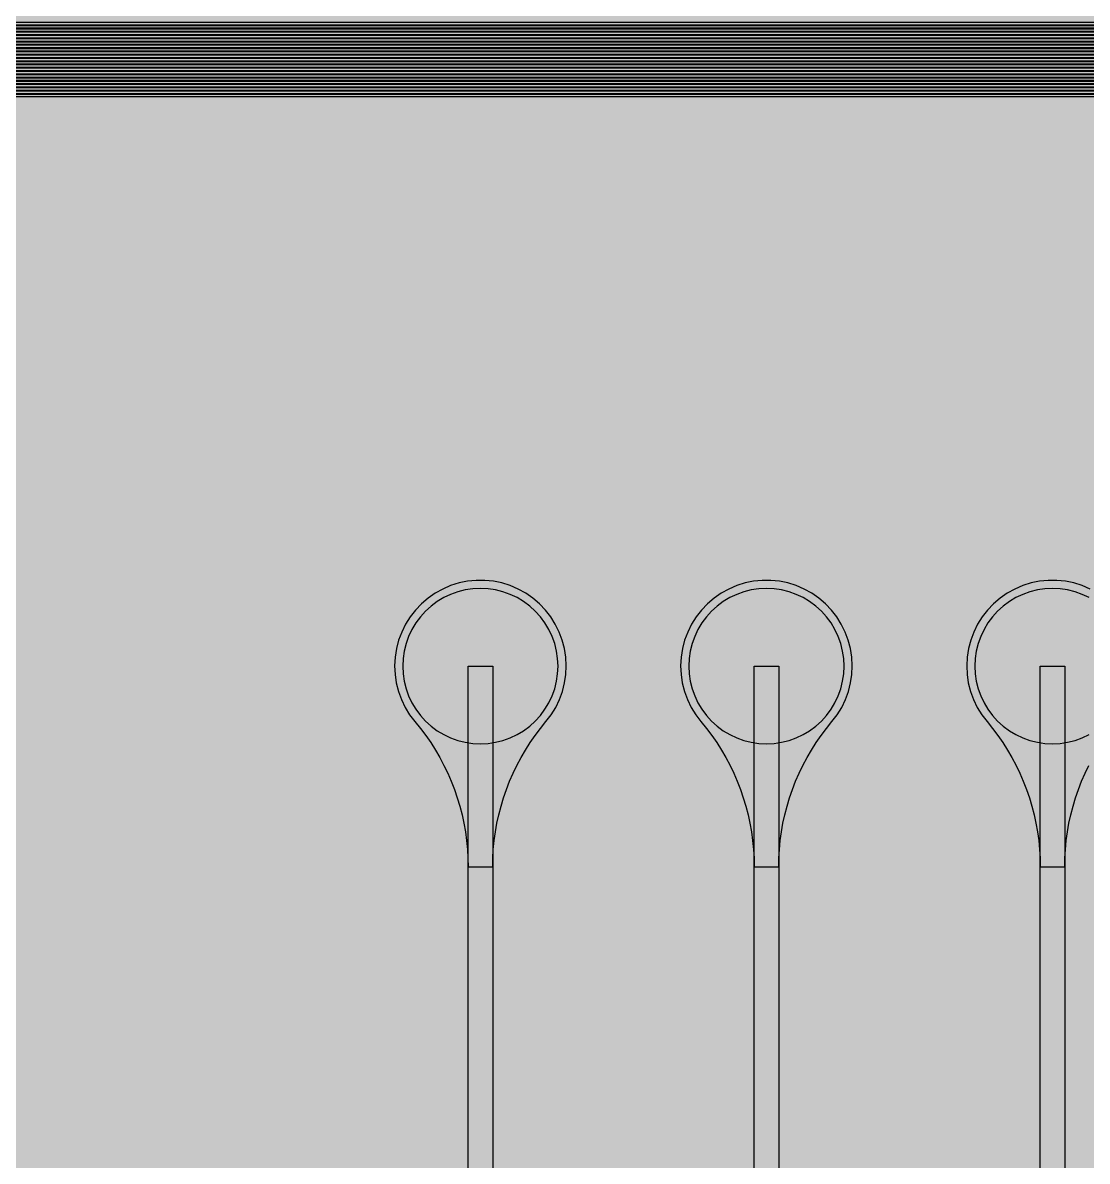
# Model space of a CAD drawing. Header units: metres. Extents: x -7231 to 10969, y -37556 to 1873.
# Drawn here: x 3172 to 4474, y -34537 to -33144 of the extents above; entities that cross this region are included whole.
import ezdxf

# ---------------------------------------------------------------- set-up
doc = ezdxf.new("R2010")
doc.units = ezdxf.units.M
for name, color, linetype in [('Metal1', 4, 'CONTINUOUS'), ('Metal2', 3, 'CONTINUOUS'), ('Polyimide', 7, 'CONTINUOUS'), ('Polyimide_Negative', 5, 'CONTINUOUS')]:
    doc.layers.add(name, color=color, linetype=linetype)

msp = doc.modelspace()

# ---------------------------------------------------------------- hatches: boundary and pattern name
at = {"layer": 'Polyimide'}
msp.add_hatch(color=7, dxfattribs=at).paths.add_polyline_path([(4065.7, -468), (4066.7, -502), (4068.5, -536), (4071.4, -570), (4075.5, -604), (4081, -638), (4088, -672), (4096.5, -706), (4106.6, -740), (4118.3, -774), (4131.6, -808), (4146.5, -842), (4162.9, -876), (4180.7, -910), (4199.8, -944), (4220.2, -978), (4241.7, -1012), (4264.2, -1046), (4287.5, -1080), (4311.5, -1114), (4336, -1148), (4360.9, -1182), (4385.9, -1216), (4410.9, -1250), (4435.7, -1284), (4460.2, -1318), (4484.2, -1352), (4507.5, -1385.9), (4530, -1419.9), (4551.5, -1453.9), (4571.9, -1487.9), (4591.1, -1521.9), (4608.9, -1555.9), (4625.3, -1589.9), (4640.1, -1623.9), (4653.4, -1657.9), (4665.1, -1691.9), (4675.2, -1725.9), (4683.7, -1759.9), (4690.7, -1793.9), (4696.2, -1827.9), (4700.3, -1861.9), (4703.2, -1895.9), (4705.1, -1929.9), (4706.1, -1963.9), (4706.4, -1997.9), (4706.5, -2031.9), (4706.5, -4793), (4710, -4838.4), (4720.2, -4882.7), (4737.1, -4925), (4760.1, -4964.2), (4788.9, -4999.5), (4822.6, -5030), (4860.5, -5055.1), (4901.8, -5074.2), (4901.8, -5074.2), (4970.7, -5105.2), (5034.7, -5145.3), (5092.8, -5193.5), (5143.8, -5249.2), (5186.9, -5311.2), (5221.2, -5378.4), (5246.2, -5449.7), (5261.4, -5523.7), (5266.5, -5599), (5261.4, -5674.3), (5246.2, -5748.3), (5221.2, -5819.6), (5186.9, -5886.8), (5143.8, -5948.8), (5092.8, -6004.5), (5034.7, -6052.7), (4970.7, -6092.8), (4901.8, -6123.8), (4860.5, -6142.9), (4822.6, -6168), (4788.9, -6198.5), (4760.1, -6233.8), (4737.1, -6273), (4720.2, -6315.3), (4710, -6359.6), (4706.5, -6405), (4706.5, -9221.5), (4710, -9266.9), (4720.2, -9311.2), (4737.1, -9353.5), (4760.1, -9392.7), (4788.9, -9428), (4822.6, -9458.5), (4860.5, -9483.6), (4901.8, -9502.7), (4970.7, -9533.7), (5034.7, -9573.8), (5092.8, -9622), (5143.8, -9677.7), (5186.9, -9739.7), (5221.2, -9806.9), (5246.2, -9878.2), (5261.4, -9952.2), (5266.5, -10027.5), (5261.4, -10102.8), (5246.2, -10176.8), (5221.2, -10248.1), (5186.9, -10315.3), (5143.8, -10377.3), (5092.8, -10433), (5034.7, -10481.2), (4970.7, -10521.3), (4901.8, -10552.3), (4860.5, -10571.4), (4822.6, -10596.5), (4788.9, -10627), (4760.1, -10662.3), (4737.1, -10701.5), (4720.2, -10743.8), (4710, -10788.1), (4706.5, -10833.5), (4706.5, -13650), (4710, -13695.4), (4720.2, -13739.7), (4737.1, -13782), (4760.1, -13821.2), (4788.9, -13856.5), (4822.6, -13887), (4860.5, -13912.1), (4901.8, -13931.2), (4970.7, -13962.2), (5034.7, -14002.2), (5092.8, -14050.5), (5143.8, -14106.2), (5186.9, -14168.2), (5221.2, -14235.4), (5246.2, -14306.7), (5261.4, -14380.7), (5266.5, -14456), (5261.4, -14531.3), (5246.2, -14605.3), (5221.2, -14676.5), (5186.9, -14743.8), (5143.8, -14805.8), (5092.8, -14861.5), (5034.7, -14909.7), (4970.7, -14949.8), (4901.8, -14980.8), (4860.5, -14999.9), (4822.6, -15025), (4788.9, -15055.5), (4760.1, -15090.8), (4737.1, -15130), (4720.2, -15172.3), (4710, -15216.6), (4706.5, -15262), (4706.5, -15456), (4720.9, -15750), (4764.1, -16041.3), (4835.7, -16326.8), (4934.9, -16604), (5060.7, -16870.2), (5212.1, -17122.7), (5387.5, -17359.2), (5585.2, -17577.3), (5803.3, -17775), (6039.8, -17950.4), (6292.3, -18101.8), (6558.4, -18227.6), (6835.6, -18326.8), (7121.2, -18398.3), (7412.4, -18441.5), (7706.5, -18456), (9969, -18456), (10047.4, -18459.8), (10125.1, -18471.4), (10201.2, -18490.4), (10275.2, -18516.9), (10346.1, -18550.5), (10413.5, -18590.8), (10476.5, -18637.6), (10534.7, -18690.3), (10587.4, -18748.5), (10634.2, -18811.5), (10674.5, -18878.9), (10708.1, -18949.8), (10734.6, -19023.8), (10753.6, -19099.9), (10765.2, -19177.6), (10769, -19256), (10769, -20895.8), (10730.2, -20951.4), (10694.6, -21009.1), (10662.2, -21068.6), (10633.2, -21129.9), (10607.6, -21192.7), (10585.5, -21256.7), (10566.9, -21322), (10552, -21388.1), (10540.8, -21455), (10533.4, -21522.3), (10529.6, -21590), (10529.6, -21657.8), (10533.4, -21725.5), (10540.8, -21792.9), (10552, -21859.7), (10566.9, -21925.9), (10585.5, -21991.1), (10607.6, -22055.2), (10633.2, -22117.9), (10662.2, -22179.2), (10694.6, -22238.7), (10730.2, -22296.4), (10769, -22352), (10769, -32454.2), (10728.7, -32510.5), (10691.7, -32568.9), (10658, -32629.3), (10627.8, -32691.6), (10601.2, -32755.4), (10578.2, -32820.7), (10558.9, -32887.1), (10543.4, -32954.5), (10531.8, -33022.7), (10524, -33091.4), (10520.1, -33160.5), (10520.1, -33229.7), (10524, -33298.8), (10531.8, -33367.5), (10543.4, -33435.7), (10558.9, -33503.1), (10578.2, -33569.5), (10601.2, -33634.8), (10627.8, -33698.6), (10658, -33760.8), (10691.7, -33821.3), (10728.7, -33879.7), (10769, -33936), (10769, -36556), (10765.2, -36634.4), (10753.6, -36712.1), (10734.6, -36788.2), (10708.1, -36862.1), (10674.5, -36933.1), (10634.2, -37000.5), (10587.4, -37063.5), (10534.7, -37121.7), (10476.5, -37174.4), (10413.5, -37221.2), (10346.1, -37261.5), (10275.2, -37295.1), (10201.2, -37321.6), (10125.1, -37340.6), (10047.4, -37352.1), (9969, -37356), (-6231, -37356), (-6309.4, -37352.1), (-6387.1, -37340.6), (-6463.2, -37321.6), (-6537.2, -37295.1), (-6608.1, -37261.5), (-6675.5, -37221.2), (-6738.5, -37174.4), (-6796.7, -37121.7), (-6849.4, -37063.5), (-6896.2, -37000.5), (-6936.5, -36933.1), (-6970.1, -36862.1), (-6996.6, -36788.2), (-7015.6, -36712.1), (-7027.2, -36634.4), (-7031, -36556), (-7031, -33936), (-6990.7, -33879.8), (-6953.7, -33821.3), (-6920, -33760.9), (-6889.8, -33698.6), (-6863.2, -33634.8), (-6840.2, -33569.5), (-6820.9, -33503.1), (-6805.4, -33435.7), (-6793.7, -33367.5), (-6785.9, -33298.8), (-6782, -33229.7), (-6782, -33160.5), (-6785.9, -33091.4), (-6793.7, -33022.7), (-6805.4, -32954.5), (-6820.9, -32887.1), (-6840.2, -32820.6), (-6863.2, -32755.4), (-6889.8, -32691.5), (-6920, -32629.3), (-6953.7, -32568.9), (-6990.7, -32510.4), (-7031, -32454.2), (-7031, -22364.8), (-6990.7, -22308.6), (-6953.7, -22250.1), (-6920, -22189.7), (-6889.8, -22127.5), (-6863.2, -22063.6), (-6840.2, -21998.4), (-6820.9, -21931.9), (-6805.4, -21864.5), (-6793.7, -21796.3), (-6785.9, -21727.6), (-6782, -21658.5), (-6782, -21589.3), (-6785.9, -21520.3), (-6793.7, -21451.5), (-6805.4, -21383.3), (-6820.9, -21315.9), (-6840.2, -21249.5), (-6863.2, -21184.2), (-6889.8, -21120.4), (-6920, -21058.1), (-6953.7, -20997.7), (-6990.7, -20939.3), (-7031, -20883), (-7031, -19256), (-7027.2, -19177.6), (-7015.6, -19099.9), (-6996.6, -19023.8), (-6970.1, -18949.8), (-6936.5, -18878.9), (-6896.2, -18811.5), (-6849.4, -18748.5), (-6796.7, -18690.3), (-6738.5, -18637.6), (-6675.5, -18590.8), (-6608.1, -18550.5), (-6537.2, -18516.9), (-6463.2, -18490.4), (-6387.1, -18471.4), (-6309.4, -18459.8), (-6231, -18456), (-3968.5, -18456), (-3674.4, -18441.5), (-3383.2, -18398.3), (-3097.6, -18326.8), (-2820.4, -18227.6), (-2554.3, -18101.8), (-2301.8, -17950.4), (-2065.3, -17775), (-1847.2, -17577.3), (-1649.5, -17359.2), (-1474.1, -17122.7), (-1322.7, -16870.2), (-1196.9, -16604), (-1097.7, -16326.8), (-1026.1, -16041.3), (-982.9, -15750), (-968.5, -15456), (-968.5, -15262), (-972, -15216.6), (-982.2, -15172.3), (-999.1, -15130), (-1022.1, -15090.8), (-1050.9, -15055.5), (-1084.6, -15025), (-1122.5, -14999.9), (-1163.8, -14980.8), (-1232.7, -14949.8), (-1296.7, -14909.7), (-1354.8, -14861.5), (-1405.8, -14805.8), (-1448.9, -14743.8), (-1483.2, -14676.5), (-1508.2, -14605.3), (-1523.4, -14531.3), (-1528.5, -14456), (-1523.4, -14380.7), (-1508.2, -14306.7), (-1483.2, -14235.4), (-1448.9, -14168.2), (-1405.8, -14106.2), (-1354.8, -14050.5), (-1296.7, -14002.2), (-1232.7, -13962.2), (-1163.8, -13931.2), (-1122.5, -13912.1), (-1084.6, -13887), (-1050.9, -13856.5), (-1022.1, -13821.2), (-999.1, -13782), (-982.2, -13739.7), (-972, -13695.4), (-968.5, -13650), (-968.5, -12309.6), (-972, -12264.3), (-982.2, -12219.9), (-999.1, -12177.7), (-1022.1, -12138.5), (-1050.9, -12103.2), (-1084.6, -12072.6), (-1122.5, -12047.5), (-1163.8, -12028.5), (-1232.7, -11997.4), (-1296.7, -11957.4), (-1354.8, -11909.1), (-1405.8, -11853.5), (-1448.9, -11791.5), (-1483.2, -11724.2), (-1508.2, -11653), (-1523.4, -11579), (-1528.5, -11503.7), (-1523.4, -11428.3), (-1508.2, -11354.4), (-1483.2, -11283.1), (-1448.9, -11215.9), (-1405.8, -11153.8), (-1354.8, -11098.2), (-1296.7, -11049.9), (-1232.7, -11009.9), (-1163.8, -10978.8), (-1122.5, -10959.8), (-1084.6, -10934.7), (-1050.9, -10904.1), (-1022.1, -10868.9), (-999.1, -10829.6), (-982.2, -10787.4), (-972, -10743), (-968.5, -10697.7), (-968.5, -9357.3), (-972, -9311.9), (-982.2, -9267.6), (-999.1, -9225.4), (-1022.1, -9186.1), (-1050.9, -9150.8), (-1084.6, -9120.3), (-1122.5, -9095.2), (-1163.8, -9076.2), (-1163.8, -9076.2), (-1232.7, -9045.1), (-1296.7, -9005.1), (-1354.8, -8956.8), (-1405.8, -8901.1), (-1448.9, -8839.1), (-1483.2, -8771.9), (-1508.2, -8700.6), (-1523.4, -8626.7), (-1528.5, -8551.3), (-1523.4, -8476), (-1508.2, -8402), (-1483.2, -8330.8), (-1448.9, -8263.5), (-1405.8, -8201.5), (-1354.8, -8145.9), (-1296.7, -8097.6), (-1232.7, -8057.6), (-1163.8, -8026.5), (-1163.8, -8026.5), (-1122.5, -8007.4), (-1084.6, -7982.4), (-1050.9, -7951.8), (-1022.1, -7916.5), (-999.1, -7877.3), (-982.2, -7835), (-972, -7790.7), (-968.5, -7745.4), (-968.5, -6405), (-972, -6359.6), (-982.2, -6315.3), (-999.1, -6273), (-1022.1, -6233.8), (-1050.9, -6198.5), (-1084.6, -6168), (-1122.5, -6142.9), (-1163.8, -6123.8), (-1163.8, -6123.8), (-1232.7, -6092.8), (-1296.7, -6052.7), (-1354.8, -6004.5), (-1405.8, -5948.8), (-1448.9, -5886.8), (-1483.2, -5819.6), (-1508.2, -5748.3), (-1523.4, -5674.3), (-1528.5, -5599), (-1523.4, -5523.7), (-1508.2, -5449.7), (-1483.2, -5378.4), (-1448.9, -5311.2), (-1405.8, -5249.2), (-1354.8, -5193.5), (-1296.7, -5145.3), (-1232.7, -5105.2), (-1163.8, -5074.2), (-1163.8, -5074.2), (-1122.5, -5055.1), (-1084.6, -5030), (-1050.9, -4999.5), (-1022.1, -4964.2), (-999.1, -4925), (-982.2, -4882.7), (-972, -4838.4), (-968.5, -4793), (-968.5, -2031.9), (-968.4, -1997.9), (-968.1, -1963.9), (-967.1, -1929.9), (-965.2, -1895.9), (-962.2, -1861.9), (-958, -1827.9), (-952.4, -1793.9), (-945.3, -1759.9), (-936.6, -1725.9), (-926.4, -1691.9), (-914.4, -1657.9), (-900.9, -1623.9), (-885.7, -1589.9), (-869.1, -1555.9), (-850.9, -1521.9), (-831.4, -1487.9), (-810.6, -1453.9), (-788.7, -1419.9), (-765.8, -1385.9), (-742.1, -1352), (-717.6, -1318), (-692.7, -1284), (-667.4, -1250), (-641.9, -1216), (-616.4, -1182), (-591.1, -1148), (-566.1, -1114), (-541.7, -1080), (-517.9, -1046), (-495, -1012), (-473.1, -978), (-452.4, -944), (-432.8, -910), (-414.7, -876), (-398, -842), (-382.9, -808), (-369.3, -774), (-357.4, -740), (-347.1, -706), (-338.4, -672), (-331.3, -638), (-325.7, -604), (-321.5, -570), (-318.6, -536), (-316.7, -502), (-315.7, -468), (-315.3, -434), (-315.2, -400), (-315.2, 401), (-315.2, 451), (-315.2, 1644), (-270.2, 1644), (-270, 1637.1), (-269.4, 1630.3), (-268.2, 1623.5), (-266.7, 1616.8), (-264.7, 1610.2), (-262.3, 1603.8), (-259.4, 1597.6), (-256.2, 1591.5), (-252.6, 1585.7), (-248.6, 1580.1), (-244.2, 1574.8), (-239.5, 1569.8), (-234.5, 1565.1), (-229.2, 1560.7), (-223.6, 1556.7), (-217.8, 1553.1), (-211.7, 1549.8), (-205.4, 1547), (-199, 1544.6), (-192.4, 1542.6), (-185.7, 1541), (-179, 1539.9), (-172.1, 1539.2), (-165.2, 1539), (-158.4, 1539.2), (-151.5, 1539.9), (-144.8, 1541), (-138.1, 1542.6), (-131.5, 1544.6), (-125.1, 1547), (-118.8, 1549.8), (-112.8, 1553.1), (-106.9, 1556.7), (-101.3, 1560.7), (-96, 1565.1), (-91, 1569.8), (-86.3, 1574.8), (-81.9, 1580.1), (-77.9, 1585.7), (-74.3, 1591.5), (-71.1, 1597.6), (-68.2, 1603.8), (-65.8, 1610.2), (-63.8, 1616.8), (-62.3, 1623.5), (-61.1, 1630.3), (-60.5, 1637.1), (-60.2, 1644), (1853, 1644), (1853, 1573), (3815.2, 1573), (3815.5, 1579.5), (3816.1, 1586.1), (3817.2, 1592.5), (3818.7, 1598.9), (3820.6, 1605.1), (3822.9, 1611.3), (3825.6, 1617.2), (3828.6, 1623), (3832.1, 1628.6), (3835.9, 1633.9), (3840.1, 1638.9), (3844.5, 1643.7), (3849.3, 1648.2), (3854.4, 1652.3), (3859.7, 1656.1), (3865.2, 1659.6), (3871, 1662.7), (3877, 1665.4), (3883.1, 1667.7), (3889.4, 1669.6), (3895.7, 1671.1), (3902.2, 1672.1), (3908.7, 1672.8), (3915.2, 1673), (3921.8, 1672.8), (3928.3, 1672.1), (3934.8, 1671.1), (3941.1, 1669.6), (3947.4, 1667.7), (3953.5, 1665.4), (3959.5, 1662.7), (3965.2, 1659.6), (3970.8, 1656.1), (3976.1, 1652.3), (3981.2, 1648.2), (3986, 1643.7), (3990.4, 1638.9), (3994.6, 1633.9), (3998.4, 1628.6), (4001.9, 1623), (4004.9, 1617.2), (4007.6, 1611.3), (4009.9, 1605.1), (4011.8, 1598.9), (4013.3, 1592.5), (4014.4, 1586.1), (4015, 1579.5), (4015.2, 1573), (4065.2, 1573), (4065.2, 451), (4065.2, 401), (4065.2, -400), (4065.3, -434), (4065.7, -468)])

# ---------------------------------------------------------------- linework, layer by layer
at = {"layer": 'Metal1'}
for points in [[(1976.7, -19211.9), (1976.7, -36098.3), (2005.7, -36127.3), (9346.8, -36127.3), (9375.8, -36098.3), (9375.8, -34935.7), (9346.8, -34906.8), (4460.8, -34906.8), (4426.9, -34876.9), (4416.5, -34720.1), (4416.5, -33931), (4446.5, -33931), (4446.5, -34720.1), (4436.1, -34873.1), (4462.2, -34903.2), (9348.2, -34903.2), (9379.3, -34934.3), (9379.3, -36099.7), (9348.2, -36130.8), (2004.3, -36130.8), (1973.2, -36099.7), (1973.2, -19211.9)], [(1984.7, -19211.9), (1984.7, -36090.3), (2013.7, -36119.2), (9338.8, -36119.2), (9367.8, -36090.3), (9367.8, -34943.7), (9338.8, -34914.8), (4110.8, -34914.8), (4076.9, -34884.9), (4066.5, -34726.5), (4066.5, -33931), (4096.5, -33931), (4096.5, -34726.5), (4086.1, -34881.1), (4112.2, -34911.3), (9340.2, -34911.3), (9371.2, -34942.3), (9371.2, -36091.7), (9340.2, -36122.8), (2012.3, -36122.8), (1981.2, -36091.7), (1981.2, -19211.9)], [(1992.7, -19211.9), (1992.7, -36082.3), (2021.7, -36111.3), (9330.8, -36111.3), (9359.8, -36082.3), (9359.8, -34951.7), (9330.8, -34922.8), (3760.8, -34922.8), (3726.9, -34892.9), (3716.5, -34732.9), (3716.5, -33931), (3746.5, -33931), (3746.5, -34732.9), (3736.1, -34889.1), (3762.2, -34919.2), (9332.2, -34919.2), (9363.3, -34950.3), (9363.3, -36083.7), (9332.2, -36114.8), (2020.3, -36114.8), (1989.2, -36083.7), (1989.2, -19211.9)], [(2128.8, -19211.9), (2128.8, -33202.3), (2157.7, -33231.3), (9450.8, -33231.3), (9479.8, -33202.3), (9479.8, -31831.7), (9450.8, -31802.8), (9010.8, -31802.8), (8976.6, -31773), (8966.5, -31636.9), (8966.5, -30931), (8996.5, -30931), (8996.5, -31636.9), (8986.4, -31769), (9012.2, -31799.2), (9452.2, -31799.2), (9483.2, -31830.3), (9483.2, -33203.7), (9452.2, -33234.8), (2156.3, -33234.8), (2125.2, -33203.7), (2125.2, -19211.9)], [(2136.8, -19211.9), (2136.8, -33194.3), (2165.7, -33223.2), (9442.8, -33223.2), (9471.8, -33194.3), (9471.8, -31839.7), (9442.8, -31810.7), (8660.8, -31810.7), (8626.6, -31781), (8616.5, -31643.3), (8616.5, -30931), (8646.5, -30931), (8646.5, -31643.3), (8636.4, -31777), (8662.2, -31807.2), (9444.2, -31807.2), (9475.3, -31838.3), (9475.3, -33195.7), (9444.2, -33226.8), (2164.3, -33226.8), (2133.2, -33195.7), (2133.2, -19211.9)], [(2144.8, -19211.9), (2144.8, -33186.3), (2173.7, -33215.3), (9434.8, -33215.3), (9463.8, -33186.3), (9463.8, -31847.7), (9434.8, -31818.7), (8310.8, -31818.7), (8276.6, -31789), (8266.5, -31649.7), (8266.5, -30931), (8296.5, -30931), (8296.5, -31649.7), (8286.4, -31785), (8312.2, -31815.2), (9436.2, -31815.2), (9467.2, -31846.3), (9467.2, -33187.7), (9436.2, -33218.8), (2172.3, -33218.8), (2141.2, -33187.7), (2141.2, -19211.9)], [(2152.8, -19211.9), (2152.8, -33178.3), (2181.7, -33207.2), (9426.8, -33207.2), (9455.8, -33178.3), (9455.8, -31855.7), (9426.8, -31826.8), (7960.8, -31826.8), (7926.6, -31797), (7916.5, -31656.1), (7916.5, -30931), (7946.5, -30931), (7946.5, -31656.1), (7936.4, -31793), (7962.2, -31823.2), (9428.2, -31823.2), (9459.3, -31854.3), (9459.3, -33179.7), (9428.2, -33210.8), (2180.3, -33210.8), (2149.2, -33179.7), (2149.2, -19211.9)], [(2160.8, -19211.9), (2160.8, -33170.3), (2189.7, -33199.3), (9418.8, -33199.3), (9447.8, -33170.3), (9447.8, -31863.7), (9418.8, -31834.8), (7610.8, -31834.8), (7576.7, -31805), (7566.5, -31662.5), (7566.5, -30931), (7596.5, -30931), (7596.5, -31662.5), (7586.3, -31801), (7612.2, -31831.2), (9420.2, -31831.2), (9451.2, -31862.3), (9451.2, -33171.7), (9420.2, -33202.8), (2188.3, -33202.8), (2157.2, -33171.7), (2157.2, -19211.9)], [(2168.8, -19211.9), (2168.8, -33162.3), (2197.7, -33191.3), (9410.8, -33191.3), (9439.8, -33162.3), (9439.8, -31871.7), (9410.8, -31842.7), (7260.8, -31842.7), (7226.7, -31813), (7216.5, -31668.9), (7216.5, -30931), (7246.5, -30931), (7246.5, -31668.9), (7236.3, -31809), (7262.2, -31839.2), (9412.2, -31839.2), (9443.3, -31870.3), (9443.3, -33163.7), (9412.2, -33194.8), (2196.3, -33194.8), (2165.2, -33163.7), (2165.2, -19211.9)], [(2176.8, -19211.9), (2176.8, -33154.3), (2205.7, -33183.2), (9402.8, -33183.2), (9431.8, -33154.3), (9431.8, -31879.7), (9402.8, -31850.7), (6910.8, -31850.7), (6876.7, -31821), (6866.5, -31675.3), (6866.5, -30931), (6896.5, -30931), (6896.5, -31675.3), (6886.3, -31817), (6912.2, -31847.2), (9404.2, -31847.2), (9435.2, -31878.3), (9435.2, -33155.7), (9404.2, -33186.8), (2204.3, -33186.8), (2173.2, -33155.7), (2173.2, -19211.9)], [(2184.8, -19211.9), (2184.8, -33146.3), (2213.7, -33175.3), (9394.8, -33175.3), (9423.8, -33146.3), (9423.8, -31887.7), (9394.8, -31858.8), (6560.8, -31858.8), (6526.8, -31829), (6516.5, -31681.7), (6516.5, -30931), (6546.5, -30931), (6546.5, -31681.7), (6536.2, -31825), (6562.2, -31855.2), (9396.2, -31855.2), (9427.3, -31886.3), (9427.3, -33147.7), (9396.2, -33178.8), (2212.3, -33178.8), (2181.2, -33147.7), (2181.2, -19211.9)], [(2192.8, -19211.9), (2192.8, -33138.3), (2221.7, -33167.3), (9386.8, -33167.3), (9415.8, -33138.3), (9415.8, -31895.7), (9386.8, -31866.8), (6210.8, -31866.8), (6176.8, -31837), (6166.5, -31688.1), (6166.5, -30931), (6196.5, -30931), (6196.5, -31688.1), (6186.2, -31833), (6212.2, -31863.2), (9388.2, -31863.2), (9419.2, -31894.3), (9419.2, -33139.7), (9388.2, -33170.8), (2220.3, -33170.8), (2189.2, -33139.7), (2189.2, -19211.9)], [(2200.8, -19211.9), (2200.8, -33130.3), (2229.7, -33159.2), (9378.8, -33159.2), (9407.8, -33130.3), (9407.8, -31903.7), (9378.8, -31874.7), (5860.8, -31874.7), (5826.8, -31844.9), (5816.5, -31694.5), (5816.5, -30931), (5846.5, -30931), (5846.5, -31694.5), (5836.2, -31841.1), (5862.2, -31871.2), (9380.2, -31871.2), (9411.3, -31902.3), (9411.3, -33131.7), (9380.2, -33162.8), (2228.3, -33162.8), (2197.2, -33131.7), (2197.2, -19211.9)], [(2208.8, -19211.9), (2208.8, -33122.3), (2237.7, -33151.3), (9370.8, -33151.3), (9399.8, -33122.3), (9399.8, -31911.7), (9370.8, -31882.7), (5510.8, -31882.7), (5476.8, -31852.9), (5466.5, -31700.9), (5466.5, -30931), (5496.5, -30931), (5496.5, -31700.9), (5486.2, -31849.1), (5512.2, -31879.2), (9372.2, -31879.2), (9403.2, -31910.3), (9403.2, -33123.7), (9372.2, -33154.8), (2236.3, -33154.8), (2205.2, -33123.7), (2205.2, -19211.9)], [(2216.8, -19211.9), (2216.8, -33114.3), (2245.7, -33143.2), (9362.8, -33143.2), (9391.8, -33114.3), (9391.8, -31919.7), (9362.8, -31890.8), (5160.8, -31890.8), (5126.9, -31860.9), (5116.5, -31707.3), (5116.5, -30931), (5146.5, -30931), (5146.5, -31707.3), (5136.1, -31857.1), (5162.2, -31887.2), (9364.2, -31887.2), (9395.3, -31918.3), (9395.3, -33115.7), (9364.2, -33146.8), (2244.3, -33146.8), (2213.2, -33115.7), (2213.2, -19211.9)], [(4477.6, -33836.7), (4467.9, -33832.5), (4457.7, -33829.3), (4447.4, -33827.2), (4436.8, -33826.1), (4426.2, -33826.1), (4415.6, -33827.2), (4405.3, -33829.3), (4395.1, -33832.5), (4385.4, -33836.7), (4376.1, -33841.8), (4367.4, -33847.8), (4359.3, -33854.7), (4352, -33862.4), (4345.5, -33870.8), (4339.9, -33879.8), (4335.2, -33889.3), (4331.4, -33899.2), (4328.7, -33909.4), (4327.1, -33919.9), (4326.5, -33930.5), (4327, -33941.1), (4328.5, -33951.6), (4331.1, -33961.9), (4334.8, -33971.8), (4339.4, -33981.4), (4344.9, -33990.4), (4351.4, -33998.9), (4358.1, -34007.2), (4364.6, -34015.8), (4370.7, -34024.6), (4376.4, -34033.6), (4381.8, -34042.9), (4386.9, -34052.4), (4391.5, -34062.1), (4395.8, -34071.9), (4399.7, -34081.9), (4403.2, -34092.1), (4406.3, -34102.4), (4409, -34112.7), (4411.3, -34123.2), (4413.2, -34133.8), (4414.6, -34144.4), (4415.7, -34155.1), (4416.3, -34165.8), (4416.5, -34176.6), (4446.5, -34176.6), (4446.5, -34176.6), (4446.7, -34165.8), (4447.3, -34155.1), (4448.4, -34144.4), (4449.8, -34133.8), (4451.7, -34123.2), (4454, -34112.7), (4456.7, -34102.4), (4459.8, -34092.1), (4463.3, -34081.9), (4467.2, -34071.9), (4471.5, -34062.1), (4476.1, -34052.4)]]:
    msp.add_lwpolyline(points, dxfattribs=at)
for points in [[(3746.5, -34176.6), (3746.7, -34165.8), (3747.3, -34155.1), (3748.4, -34144.4), (3749.8, -34133.8), (3751.7, -34123.2), (3754, -34112.7), (3756.7, -34102.4), (3759.8, -34092.1), (3763.3, -34081.9), (3767.2, -34071.9), (3771.5, -34062.1), (3776.1, -34052.4), (3781.2, -34042.9), (3786.6, -34033.6), (3792.3, -34024.6), (3798.4, -34015.8), (3804.9, -34007.2), (3811.6, -33998.9), (3818.1, -33990.4), (3823.6, -33981.4), (3828.2, -33971.8), (3831.9, -33961.9), (3834.5, -33951.6), (3836, -33941.1), (3836.5, -33930.5), (3835.9, -33919.9), (3834.3, -33909.4), (3831.6, -33899.2), (3827.8, -33889.3), (3823.1, -33879.8), (3817.5, -33870.8), (3811, -33862.4), (3803.7, -33854.7), (3795.6, -33847.8), (3786.9, -33841.8), (3777.6, -33836.7), (3767.9, -33832.5), (3757.7, -33829.3), (3747.4, -33827.2), (3736.8, -33826.1), (3726.2, -33826.1), (3715.6, -33827.2), (3705.3, -33829.3), (3695.1, -33832.5), (3685.4, -33836.7), (3676.1, -33841.8), (3667.4, -33847.8), (3659.3, -33854.7), (3652, -33862.4), (3645.5, -33870.8), (3639.9, -33879.8), (3635.2, -33889.3), (3631.4, -33899.2), (3628.7, -33909.4), (3627.1, -33919.9), (3626.5, -33930.5), (3627, -33941.1), (3628.5, -33951.6), (3631.1, -33961.9), (3634.8, -33971.8), (3639.4, -33981.4), (3644.9, -33990.4), (3651.4, -33998.9), (3658.1, -34007.2), (3664.6, -34015.8), (3670.7, -34024.6), (3676.4, -34033.6), (3681.8, -34042.9), (3686.9, -34052.4), (3691.5, -34062.1), (3695.8, -34071.9), (3699.7, -34081.9), (3703.2, -34092.1), (3706.3, -34102.4), (3709, -34112.7), (3711.3, -34123.2), (3713.2, -34133.8), (3714.6, -34144.4), (3715.7, -34155.1), (3716.3, -34165.8), (3716.5, -34176.6), (3746.5, -34176.6)], [(4096.5, -34176.6), (4096.7, -34165.8), (4097.3, -34155.1), (4098.4, -34144.4), (4099.8, -34133.8), (4101.7, -34123.2), (4104, -34112.7), (4106.7, -34102.4), (4109.8, -34092.1), (4113.3, -34081.9), (4117.2, -34071.9), (4121.5, -34062.1), (4126.1, -34052.4), (4131.2, -34042.9), (4136.6, -34033.6), (4142.3, -34024.6), (4148.4, -34015.8), (4154.9, -34007.2), (4161.6, -33998.9), (4168.1, -33990.4), (4173.6, -33981.4), (4178.2, -33971.8), (4181.9, -33961.9), (4184.5, -33951.6), (4186, -33941.1), (4186.5, -33930.5), (4185.9, -33919.9), (4184.3, -33909.4), (4181.6, -33899.2), (4177.8, -33889.3), (4173.1, -33879.8), (4167.5, -33870.8), (4161, -33862.4), (4153.7, -33854.7), (4145.6, -33847.8), (4136.9, -33841.8), (4127.6, -33836.7), (4117.9, -33832.5), (4107.7, -33829.3), (4097.4, -33827.2), (4086.8, -33826.1), (4076.2, -33826.1), (4065.6, -33827.2), (4055.3, -33829.3), (4045.1, -33832.5), (4035.4, -33836.7), (4026.1, -33841.8), (4017.4, -33847.8), (4009.3, -33854.7), (4002, -33862.4), (3995.5, -33870.8), (3989.9, -33879.8), (3985.2, -33889.3), (3981.4, -33899.2), (3978.7, -33909.4), (3977.1, -33919.9), (3976.5, -33930.5), (3977, -33941.1), (3978.5, -33951.6), (3981.1, -33961.9), (3984.8, -33971.8), (3989.4, -33981.4), (3994.9, -33990.4), (4001.4, -33998.9), (4008.1, -34007.2), (4014.6, -34015.8), (4020.7, -34024.6), (4026.4, -34033.6), (4031.8, -34042.9), (4036.9, -34052.4), (4041.5, -34062.1), (4045.8, -34071.9), (4049.7, -34081.9), (4053.2, -34092.1), (4056.3, -34102.4), (4059, -34112.7), (4061.3, -34123.2), (4063.2, -34133.8), (4064.6, -34144.4), (4065.7, -34155.1), (4066.3, -34165.8), (4066.5, -34176.6), (4096.5, -34176.6)]]:
    msp.add_lwpolyline(points, close=True, dxfattribs=at)
at = {"layer": 'Metal2'}
for points in [[(2132.8, -19211.9), (2132.8, -33198.3), (2161.7, -33227.3), (9446.8, -33227.3), (9475.8, -33198.3), (9475.8, -31835.7), (9446.8, -31806.8), (8970.2, -31806.8), (8910.8, -31796.5), (8795.9, -31681.6), (8817.1, -31660.4), (8927.8, -31771.1), (8970.8, -31803.2), (9448.2, -31803.2), (9479.3, -31834.3), (9479.3, -33199.7), (9448.2, -33230.8), (2160.3, -33230.8), (2129.2, -33199.7), (2129.2, -19211.9)], [(2140.8, -19211.9), (2140.8, -33190.3), (2169.7, -33219.2), (9438.8, -33219.2), (9467.8, -33190.3), (9467.8, -31843.7), (9438.8, -31814.8), (8628.2, -31814.8), (8568.9, -31804.3), (8565.9, -31801.6), (8445.9, -31681.6), (8467.1, -31660.4), (8587.1, -31780.4), (8585.6, -31779.3), (8628.8, -31811.2), (9440.2, -31811.2), (9471.2, -31842.3), (9471.2, -33191.7), (9440.2, -33222.8), (2168.3, -33222.8), (2137.2, -33191.7), (2137.2, -19211.9)], [(2148.8, -19211.9), (2148.8, -33182.3), (2177.7, -33211.2), (9430.8, -33211.2), (9459.8, -33182.3), (9459.8, -31851.7), (9430.8, -31822.7), (8286.2, -31822.7), (8228.2, -31810.4), (8215.9, -31801.6), (8095.9, -31681.6), (8117.1, -31660.4), (8237.1, -31780.4), (8242.4, -31789.1), (8286.8, -31819.2), (9432.2, -31819.2), (9463.2, -31850.3), (9463.2, -33183.7), (9432.2, -33214.8), (2176.3, -33214.8), (2145.2, -33183.7), (2145.2, -19211.9)], [(2156.8, -19211.9), (2156.8, -33174.3), (2185.7, -33203.3), (9422.8, -33203.3), (9451.8, -33174.3), (9451.8, -31859.7), (9422.8, -31830.7), (7944.2, -31830.7), (7887, -31817.1), (7865.9, -31801.6), (7745.9, -31681.6), (7767.1, -31660.4), (7887.1, -31780.4), (7899.5, -31798.4), (7944.8, -31827.2), (9424.2, -31827.2), (9455.2, -31858.3), (9455.2, -33175.7), (9424.2, -33206.8), (2184.3, -33206.8), (2153.2, -33175.7), (2153.2, -19211.9)], [(2164.8, -19211.9), (2164.8, -33166.3), (2193.7, -33195.2), (9414.8, -33195.2), (9443.8, -33166.3), (9443.8, -31867.7), (9414.8, -31838.8), (7602.2, -31838.8), (7545.7, -31824.2), (7515.9, -31801.6), (7395.9, -31681.6), (7417.1, -31660.4), (7537.1, -31780.4), (7556.9, -31807.4), (7602.8, -31835.2), (9416.2, -31835.2), (9447.2, -31866.3), (9447.2, -33167.7), (9416.2, -33198.8), (2192.3, -33198.8), (2161.2, -33167.7), (2161.2, -19211.9)], [(2172.8, -19211.9), (2172.8, -33158.3), (2201.7, -33187.3), (9406.8, -33187.3), (9435.8, -33158.3), (9435.8, -31875.7), (9406.8, -31846.8), (7260.2, -31846.8), (7204.2, -31831.4), (7165.9, -31801.6), (7045.9, -31681.6), (7067.1, -31660.4), (7187.1, -31780.4), (7214.4, -31816.2), (7260.8, -31843.2), (9408.2, -31843.2), (9439.2, -31874.3), (9439.2, -33159.7), (9408.2, -33190.8), (2200.3, -33190.8), (2169.2, -33159.7), (2169.2, -19211.9)], [(2180.8, -19211.9), (2180.8, -33150.3), (2209.7, -33179.3), (9398.8, -33179.3), (9427.8, -33150.3), (9427.8, -31883.7), (9398.8, -31854.7), (6877.3, -31854.7), (6822.7, -31837.4), (6798.7, -31814.3), (6694.6, -31680.2), (6718.4, -31661.8), (6822.4, -31795.9), (6835.9, -31821.2), (6878.1, -31851.2), (9400.2, -31851.2), (9431.2, -31882.3), (9431.2, -33151.7), (9400.2, -33182.8), (2208.3, -33182.8), (2177.2, -33151.7), (2177.2, -19211.9)], [(2188.8, -19211.9), (2188.8, -33142.3), (2217.7, -33171.2), (9390.8, -33171.2), (9419.8, -33142.3), (9419.8, -31891.7), (9390.8, -31862.7), (6527.3, -31862.7), (6473.5, -31844.5), (6445.7, -31816.2), (6344.5, -31679.9), (6368.5, -31662.1), (6469.8, -31798.3), (6486.2, -31829.4), (6528.1, -31859.2), (9392.2, -31859.2), (9423.2, -31890.3), (9423.2, -33143.7), (9392.2, -33174.8), (2216.3, -33174.8), (2185.2, -33143.7), (2185.2, -19211.9)], [(2196.8, -19211.9), (2196.8, -33134.3), (2225.7, -33163.3), (9382.8, -33163.3), (9411.8, -33134.3), (9411.8, -31899.7), (9382.8, -31870.8), (6177.3, -31870.8), (6124.2, -31851.6), (6092.8, -31817.9), (5994.3, -31679.7), (6018.7, -31662.3), (6117.3, -31800.5), (6136.4, -31837.5), (6178.1, -31867.2), (9384.2, -31867.2), (9415.2, -31898.3), (9415.2, -33135.7), (9384.2, -33166.8), (2224.3, -33166.8), (2193.2, -33135.7), (2193.2, -19211.9)], [(2204.8, -19211.9), (2204.8, -33126.3), (2233.7, -33155.2), (9374.8, -33155.2), (9403.8, -33126.3), (9403.8, -31907.7), (9374.8, -31878.8), (5827.3, -31878.8), (5774.9, -31858.8), (5740.1, -31819.5), (5644.1, -31679.5), (5668.9, -31662.5), (5764.8, -31802.5), (5786.6, -31845.7), (5828.1, -31875.2), (9376.2, -31875.2), (9407.2, -31906.3), (9407.2, -33127.7), (9376.2, -33158.8), (2232.3, -33158.8), (2201.2, -33127.7), (2201.2, -19211.9)], [(2212.8, -19211.9), (2212.8, -33118.3), (2241.7, -33147.2), (9366.8, -33147.2), (9395.8, -33118.3), (9395.8, -31915.7), (9366.8, -31886.7), (5477.3, -31886.7), (5425.5, -31866.2), (5387.4, -31820.9), (5294, -31679.3), (5319, -31662.7), (5412.5, -31804.4), (5436.9, -31853.8), (5478.2, -31883.2), (9368.2, -31883.2), (9399.2, -31914.3), (9399.2, -33119.7), (9368.2, -33150.8), (2240.3, -33150.8), (2209.2, -33119.7), (2209.2, -19211.9)]]:
    msp.add_lwpolyline(points, dxfattribs=at)
at = {"layer": 'Polyimide_Negative'}
for points in [[(3826.5, -33931), (3826, -33921.7), (3824.7, -33912.5), (3822.4, -33903.4), (3819.3, -33894.6), (3815.3, -33886.2), (3810.5, -33878.2), (3804.9, -33870.7), (3798.7, -33863.8), (3791.8, -33857.6), (3784.3, -33852), (3776.3, -33847.2), (3767.9, -33843.2), (3759.1, -33840.1), (3750, -33837.8), (3740.8, -33836.5), (3731.5, -33836), (3722.2, -33836.5), (3713, -33837.8), (3703.9, -33840.1), (3695.1, -33843.2), (3686.7, -33847.2), (3678.7, -33852), (3671.2, -33857.6), (3664.3, -33863.8), (3658.1, -33870.7), (3652.5, -33878.2), (3647.7, -33886.2), (3643.7, -33894.6), (3640.6, -33903.4), (3638.3, -33912.5), (3637, -33921.7), (3636.5, -33931), (3637, -33940.3), (3638.3, -33949.5), (3640.6, -33958.6), (3643.7, -33967.4), (3647.7, -33975.8), (3652.5, -33983.8), (3658.1, -33991.3), (3664.3, -33998.2), (3671.2, -34004.4), (3678.7, -34010), (3686.7, -34014.8), (3695.1, -34018.8), (3703.9, -34021.9), (3713, -34024.2), (3722.2, -34025.5), (3731.5, -34026), (3740.8, -34025.5), (3750, -34024.2), (3759.1, -34021.9), (3767.9, -34018.8), (3776.3, -34014.8), (3784.3, -34010), (3791.8, -34004.4), (3798.7, -33998.2), (3804.9, -33991.3), (3810.5, -33983.8), (3815.3, -33975.8), (3819.3, -33967.4), (3822.4, -33958.6), (3824.7, -33949.5), (3826, -33940.3), (3826.5, -33931)], [(4176.5, -33931), (4176, -33921.7), (4174.7, -33912.5), (4172.4, -33903.4), (4169.3, -33894.6), (4165.3, -33886.2), (4160.5, -33878.2), (4154.9, -33870.7), (4148.7, -33863.8), (4141.8, -33857.6), (4134.3, -33852), (4126.3, -33847.2), (4117.9, -33843.2), (4109.1, -33840.1), (4100, -33837.8), (4090.8, -33836.5), (4081.5, -33836), (4072.2, -33836.5), (4063, -33837.8), (4053.9, -33840.1), (4045.1, -33843.2), (4036.7, -33847.2), (4028.7, -33852), (4021.2, -33857.6), (4014.3, -33863.8), (4008.1, -33870.7), (4002.5, -33878.2), (3997.7, -33886.2), (3993.7, -33894.6), (3990.6, -33903.4), (3988.3, -33912.5), (3987, -33921.7), (3986.5, -33931), (3987, -33940.3), (3988.3, -33949.5), (3990.6, -33958.6), (3993.7, -33967.4), (3997.7, -33975.8), (4002.5, -33983.8), (4008.1, -33991.3), (4014.3, -33998.2), (4021.2, -34004.4), (4028.7, -34010), (4036.7, -34014.8), (4045.1, -34018.8), (4053.9, -34021.9), (4063, -34024.2), (4072.2, -34025.5), (4081.5, -34026), (4090.8, -34025.5), (4100, -34024.2), (4109.1, -34021.9), (4117.9, -34018.8), (4126.3, -34014.8), (4134.3, -34010), (4141.8, -34004.4), (4148.7, -33998.2), (4154.9, -33991.3), (4160.5, -33983.8), (4165.3, -33975.8), (4169.3, -33967.4), (4172.4, -33958.6), (4174.7, -33949.5), (4176, -33940.3), (4176.5, -33931)]]:
    msp.add_lwpolyline(points, close=True, dxfattribs=at)
msp.add_lwpolyline([(4476.3, -33847.2), (4467.9, -33843.2), (4459.1, -33840.1), (4450, -33837.8), (4440.8, -33836.5), (4431.5, -33836), (4422.2, -33836.5), (4413, -33837.8), (4403.9, -33840.1), (4395.1, -33843.2), (4386.7, -33847.2), (4378.7, -33852), (4371.2, -33857.6), (4364.3, -33863.8), (4358.1, -33870.7), (4352.5, -33878.2), (4347.7, -33886.2), (4343.7, -33894.6), (4340.6, -33903.4), (4338.3, -33912.5), (4337, -33921.7), (4336.5, -33931), (4337, -33940.3), (4338.3, -33949.5), (4340.6, -33958.6), (4343.7, -33967.4), (4347.7, -33975.8), (4352.5, -33983.8), (4358.1, -33991.3), (4364.3, -33998.2), (4371.2, -34004.4), (4378.7, -34010), (4386.7, -34014.8), (4395.1, -34018.8), (4403.9, -34021.9), (4413, -34024.2), (4422.2, -34025.5), (4431.5, -34026), (4440.8, -34025.5), (4450, -34024.2), (4459.1, -34021.9), (4467.9, -34018.8), (4476.3, -34014.8)], dxfattribs=at)

doc.saveas('drawing.dxf')
